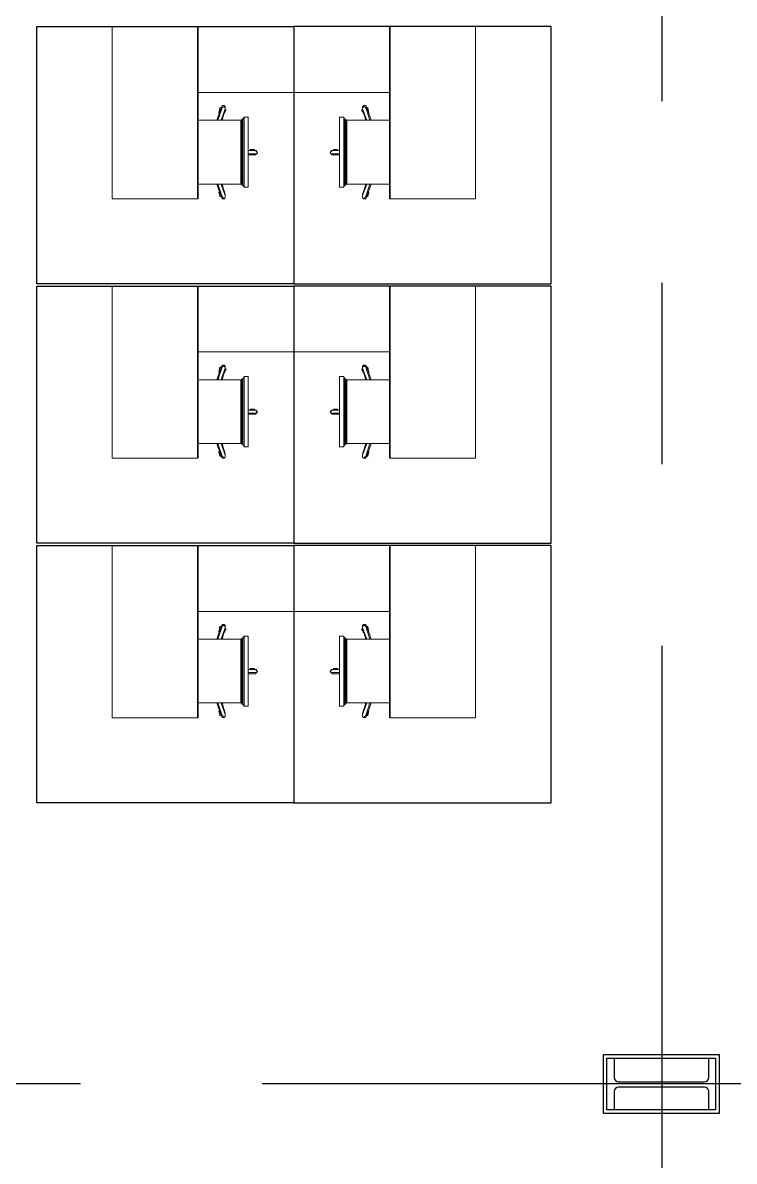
# Model space of a CAD drawing. Header units: millimetres. Extents: x 2148 to 2681, y 758 to 986.
# Drawn here: x 2601.267 to 2603.757, y 930.699 to 934.682 of the extents above; entities that cross this region are included whole.
import ezdxf

# ---------------------------------------------------------------- set-up
doc = ezdxf.new("R2010")
doc.units = ezdxf.units.MM
doc.linetypes.add('CENTER2', pattern=[28.575, 19.05, -3.175, 3.175, -3.175])
for name, color, linetype in [('at_Entity', 7, 'Continuous'), ('COLUMN', 7, 'Continuous'), ('D', 1, 'Continuous'), ('S-COLS', 6, 'Continuous'), ('S_GRID LINES', 252, 'Continuous')]:
    doc.layers.add(name, color=color, linetype=linetype)

msp = doc.modelspace()

# ---------------------------------------------------------------- linework, layer by layer
at = {"layer": 'at_Entity', "color": 0, "lineweight": 15}
for p, q in [((2601.5804672, 934.6687734, 0), (2602.2162438, 934.6687734, 0)), ((2601.5804672, 934.0660548, 0), (2601.5804672, 934.6687734, 0)), ((2602.8520204, 934.6687734, 0), (2602.2162438, 934.6687734, 0)), ((2602.8520204, 934.0660548, 0), (2602.8520204, 934.6687734, 0)), ((2601.8805862, 934.4381939, 0), (2602.2162438, 934.4381939, 0)), ((2602.5519014, 934.4381939, 0), (2602.2162438, 934.4381939, 0)), ((2601.9611065, 934.3849034, 0), (2601.9647663, 934.3922237, 0)), ((2601.9647663, 934.3922237, 0), (2601.972086, 934.3922237, 0)), ((2601.972086, 934.3922237, 0), (2601.9757465, 934.3885639, 0)), ((2602.4604016, 934.3922237, 0), (2602.4567411, 934.3885639, 0)), ((2602.4677213, 934.3922237, 0), (2602.4604016, 934.3922237, 0)), ((2602.4713811, 934.3849034, 0), (2602.4677213, 934.3922237, 0)), ((2601.9464665, 934.3409841, 0), (2601.9611065, 934.3849034, 0)), ((2601.9647663, 934.3849034, 0), (2601.9501263, 934.3409841, 0)), ((2601.9537862, 934.3666036, 0), (2601.957446, 934.3849034, 0)), ((2601.957446, 934.3666036, 0), (2601.9537862, 934.3666036, 0)), ((2601.957446, 934.3849034, 0), (2601.9611065, 934.3849034, 0)), ((2601.9611065, 934.3409841, 0), (2601.9757465, 934.3812436, 0)), ((2601.9684262, 934.3885639, 0), (2601.9647663, 934.3849034, 0)), ((2601.9757465, 934.3812436, 0), (2601.9647663, 934.3409841, 0)), ((2601.972086, 934.3885639, 0), (2601.9684262, 934.3885639, 0)), ((2601.972086, 934.3629437, 0), (2601.9684262, 934.3629437, 0)), ((2601.9757465, 934.3849034, 0), (2601.972086, 934.3885639, 0)), ((2601.9794063, 934.3775837, 0), (2601.972086, 934.3629437, 0)), ((2601.9757465, 934.3885639, 0), (2601.9757465, 934.3812436, 0)), ((2601.9757465, 934.3812436, 0), (2601.9757465, 934.3849034, 0)), ((2601.9757465, 934.3775837, 0), (2601.9794063, 934.3775837, 0)), ((2602.4567411, 934.3775837, 0), (2602.4530813, 934.3775837, 0)), ((2602.4530813, 934.3775837, 0), (2602.4604016, 934.3629437, 0)), ((2602.4567411, 934.3885639, 0), (2602.4567411, 934.3812436, 0)), ((2602.4567411, 934.3849034, 0), (2602.4604016, 934.3885639, 0)), ((2602.4567411, 934.3812436, 0), (2602.4567411, 934.3849034, 0)), ((2602.4713811, 934.3409841, 0), (2602.4567411, 934.3812436, 0)), ((2602.4567411, 934.3812436, 0), (2602.4677213, 934.3409841, 0)), ((2602.4604016, 934.3885639, 0), (2602.4640614, 934.3885639, 0)), ((2602.4604016, 934.3629437, 0), (2602.4640614, 934.3629437, 0)), ((2602.4640614, 934.3885639, 0), (2602.4677213, 934.3849034, 0)), ((2602.4677213, 934.3849034, 0), (2602.4823613, 934.3409841, 0)), ((2602.4860211, 934.3409841, 0), (2602.4713811, 934.3849034, 0)), ((2602.4750416, 934.3849034, 0), (2602.4713811, 934.3849034, 0)), ((2602.4787014, 934.3666036, 0), (2602.4750416, 934.3849034, 0)), ((2602.4750416, 934.3666036, 0), (2602.4787014, 934.3666036, 0)), ((2601.8842467, 934.3409841, 0), (2602.030646, 934.3409841, 0)), ((2602.030646, 934.1177243, 0), (2602.030646, 934.3409841, 0)), ((2602.030646, 934.3409841, 0), (2602.0343065, 934.3409841, 0)), ((2602.0343065, 934.1140644, 0), (2602.0343065, 934.3446439, 0)), ((2602.0343065, 934.3446439, 0), (2602.0379663, 934.3446439, 0)), ((2602.0343065, 934.3409841, 0), (2602.0343065, 934.3373236, 0)), ((2602.0379663, 934.3446439, 0), (2602.0416262, 934.3519636, 0)), ((2602.0379663, 934.1140644, 0), (2602.0379663, 934.3446439, 0)), ((2602.0416262, 934.3519636, 0), (2602.045286, 934.3519636, 0)), ((2602.0416262, 934.1067441, 0), (2602.0416262, 934.3519636, 0)), ((2602.045286, 934.3519636, 0), (2602.0489459, 934.3519636, 0)), ((2602.0489459, 934.3519636, 0), (2602.0562662, 934.3519636, 0)), ((2602.0562662, 934.3519636, 0), (2602.0562662, 934.3446439, 0)), ((2602.0562662, 934.3446439, 0), (2602.0562662, 934.1140644, 0)), ((2602.3835417, 934.3519636, 0), (2602.3762214, 934.3519636, 0)), ((2602.3762214, 934.3519636, 0), (2602.3762214, 934.3446439, 0)), ((2602.3762214, 934.3446439, 0), (2602.3762214, 934.1140644, 0)), ((2602.3872016, 934.3519636, 0), (2602.3835417, 934.3519636, 0)), ((2602.3908614, 934.3519636, 0), (2602.3872016, 934.3519636, 0)), ((2602.3945213, 934.3446439, 0), (2602.3908614, 934.3519636, 0)), ((2602.3908614, 934.1067441, 0), (2602.3908614, 934.3519636, 0)), ((2602.3945213, 934.1140644, 0), (2602.3945213, 934.3446439, 0)), ((2602.3981811, 934.3446439, 0), (2602.3945213, 934.3446439, 0)), ((2602.3981811, 934.1140644, 0), (2602.3981811, 934.3446439, 0)), ((2602.4018416, 934.3409841, 0), (2602.3981811, 934.3409841, 0)), ((2602.3981811, 934.3409841, 0), (2602.3981811, 934.3373236, 0)), ((2602.4018416, 934.1177243, 0), (2602.4018416, 934.3409841, 0)), ((2602.5482409, 934.3409841, 0), (2602.4018416, 934.3409841, 0)), ((2602.0562662, 934.2348442, 0), (2602.0818863, 934.2348442, 0)), ((2602.0818863, 934.2348442, 0), (2602.0562662, 934.2348442, 0)), ((2602.0635859, 934.2348442, 0), (2602.0635859, 934.2385041, 0)), ((2602.0635859, 934.2385041, 0), (2602.0782259, 934.2385041, 0)), ((2602.0782259, 934.2385041, 0), (2602.0782259, 934.2348442, 0)), ((2602.0855462, 934.2311838, 0), (2602.0818863, 934.2348442, 0)), ((2602.0818863, 934.2348442, 0), (2602.0855462, 934.2348442, 0)), ((2602.0855462, 934.2348442, 0), (2602.089206, 934.2275239, 0)), ((2602.3469414, 934.2348442, 0), (2602.3432816, 934.2275239, 0)), ((2602.3469414, 934.2311838, 0), (2602.3506013, 934.2348442, 0)), ((2602.3506013, 934.2348442, 0), (2602.3469414, 934.2348442, 0)), ((2602.3762214, 934.2348442, 0), (2602.3506013, 934.2348442, 0)), ((2602.3506013, 934.2348442, 0), (2602.3762214, 934.2348442, 0)), ((2602.3689017, 934.2385041, 0), (2602.3542617, 934.2385041, 0)), ((2602.3542617, 934.2385041, 0), (2602.3542617, 934.2348442, 0)), ((2602.3689017, 934.2348442, 0), (2602.3689017, 934.2385041, 0)), ((2602.0818863, 934.2238641, 0), (2602.0562662, 934.2238641, 0)), ((2602.0818863, 934.2202042, 0), (2602.0562662, 934.2202042, 0)), ((2602.0782259, 934.2202042, 0), (2602.0635859, 934.2202042, 0)), ((2602.0818863, 934.2238641, 0), (2602.0855462, 934.2238641, 0)), ((2602.0855462, 934.2238641, 0), (2602.0818863, 934.2202042, 0)), ((2602.089206, 934.2275239, 0), (2602.0855462, 934.2311838, 0)), ((2602.0855462, 934.2238641, 0), (2602.089206, 934.2275239, 0)), ((2602.089206, 934.2275239, 0), (2602.0855462, 934.2238641, 0)), ((2602.3432816, 934.2275239, 0), (2602.3469414, 934.2311838, 0)), ((2602.3469414, 934.2238641, 0), (2602.3432816, 934.2275239, 0)), ((2602.3432816, 934.2275239, 0), (2602.3469414, 934.2238641, 0)), ((2602.3506013, 934.2238641, 0), (2602.3469414, 934.2238641, 0)), ((2602.3469414, 934.2238641, 0), (2602.3506013, 934.2202042, 0)), ((2602.3506013, 934.2238641, 0), (2602.3762214, 934.2238641, 0)), ((2602.3506013, 934.2202042, 0), (2602.3762214, 934.2202042, 0)), ((2602.3542617, 934.2202042, 0), (2602.3689017, 934.2202042, 0)), ((2602.030646, 934.1177243, 0), (2601.8842467, 934.1177243, 0)), ((2601.9611065, 934.0738043, 0), (2601.9464665, 934.1177243, 0)), ((2601.9647663, 934.0738043, 0), (2601.9501263, 934.1177243, 0)), ((2601.9611065, 934.1177243, 0), (2601.9757465, 934.0774641, 0)), ((2601.9757465, 934.0774641, 0), (2601.9647663, 934.1177243, 0)), ((2602.0343065, 934.1177243, 0), (2602.030646, 934.1177243, 0)), ((2602.0343065, 934.1213841, 0), (2602.0343065, 934.1177243, 0)), ((2602.0379663, 934.1140644, 0), (2602.0343065, 934.1140644, 0)), ((2602.0416262, 934.1067441, 0), (2602.0379663, 934.1140644, 0)), ((2602.0562662, 934.1140644, 0), (2602.0562662, 934.1067441, 0)), ((2602.3762214, 934.1140644, 0), (2602.3762214, 934.1067441, 0)), ((2602.3908614, 934.1067441, 0), (2602.3945213, 934.1140644, 0)), ((2602.3945213, 934.1140644, 0), (2602.3981811, 934.1140644, 0)), ((2602.3981811, 934.1213841, 0), (2602.3981811, 934.1177243, 0)), ((2602.3981811, 934.1177243, 0), (2602.4018416, 934.1177243, 0)), ((2602.4018416, 934.1177243, 0), (2602.5482409, 934.1177243, 0)), ((2602.4713811, 934.1177243, 0), (2602.4567411, 934.0774641, 0)), ((2602.4567411, 934.0774641, 0), (2602.4677213, 934.1177243, 0)), ((2602.4677213, 934.0738043, 0), (2602.4823613, 934.1177243, 0)), ((2602.4713811, 934.0738043, 0), (2602.4860211, 934.1177243, 0)), ((2601.9537862, 934.0884443, 0), (2601.957446, 934.0921041, 0)), ((2601.957446, 934.0738043, 0), (2601.9537862, 934.0884443, 0)), ((2601.9611065, 934.0738043, 0), (2601.957446, 934.0738043, 0)), ((2601.9647663, 934.0664846, 0), (2601.9611065, 934.0738043, 0)), ((2601.9684262, 934.0701444, 0), (2601.9647663, 934.0738043, 0)), ((2601.9684262, 934.0957639, 0), (2601.972086, 934.0957639, 0)), ((2601.972086, 934.0957639, 0), (2601.9757465, 934.081124, 0)), ((2601.9757465, 934.081124, 0), (2601.9757465, 934.0774641, 0)), ((2601.9757465, 934.0774641, 0), (2601.9757465, 934.0701444, 0)), ((2601.9757465, 934.0738043, 0), (2601.9757465, 934.0701444, 0)), ((2602.045286, 934.1067441, 0), (2602.0416262, 934.1067441, 0)), ((2602.045286, 934.1067441, 0), (2602.0489459, 934.1067441, 0)), ((2602.0562662, 934.1067441, 0), (2602.0489459, 934.1067441, 0)), ((2602.3762214, 934.1067441, 0), (2602.3835417, 934.1067441, 0)), ((2602.3872016, 934.1067441, 0), (2602.3835417, 934.1067441, 0)), ((2602.3872016, 934.1067441, 0), (2602.3908614, 934.1067441, 0)), ((2602.4604016, 934.0957639, 0), (2602.4567411, 934.081124, 0)), ((2602.4567411, 934.081124, 0), (2602.4567411, 934.0774641, 0)), ((2602.4567411, 934.0774641, 0), (2602.4567411, 934.0701444, 0)), ((2602.4567411, 934.0738043, 0), (2602.4567411, 934.0701444, 0)), ((2602.4640614, 934.0957639, 0), (2602.4604016, 934.0957639, 0)), ((2602.4640614, 934.0701444, 0), (2602.4677213, 934.0738043, 0)), ((2602.4677213, 934.0664846, 0), (2602.4713811, 934.0738043, 0)), ((2602.4713811, 934.0738043, 0), (2602.4750416, 934.0738043, 0)), ((2602.4787014, 934.0884443, 0), (2602.4750416, 934.0921041, 0)), ((2602.4750416, 934.0738043, 0), (2602.4787014, 934.0884443, 0)), ((2601.5804672, 934.0660548, 0), (2601.8805862, 934.0660548, 0)), ((2601.972086, 934.0664846, 0), (2601.9647663, 934.0664846, 0)), ((2601.972086, 934.0664846, 0), (2601.9684262, 934.0701444, 0)), ((2601.9757465, 934.0701444, 0), (2601.972086, 934.0664846, 0)), ((2601.9757465, 934.0701444, 0), (2601.972086, 934.0664846, 0)), ((2602.4567411, 934.0701444, 0), (2602.4604016, 934.0664846, 0)), ((2602.4567411, 934.0701444, 0), (2602.4604016, 934.0664846, 0)), ((2602.4604016, 934.0664846, 0), (2602.4640614, 934.0701444, 0)), ((2602.4604016, 934.0664846, 0), (2602.4677213, 934.0664846, 0)), ((2602.8520204, 934.0660548, 0), (2602.5519014, 934.0660548, 0)), ((2601.5804672, 933.7610417, 0), (2602.2162438, 933.7610417, 0)), ((2601.5804672, 933.1583231, 0), (2601.5804672, 933.7610417, 0)), ((2602.2162438, 933.5304622, 0), (2602.2162438, 933.7610417, 0)), ((2602.8520204, 933.7610417, 0), (2602.2162438, 933.7610417, 0)), ((2602.2162438, 933.5304622, 0), (2602.2162438, 933.7610417, 0)), ((2602.8520204, 933.1583231, 0), (2602.8520204, 933.7610417, 0)), ((2601.8805862, 933.5304622, 0), (2602.2162438, 933.5304622, 0)), ((2602.5519014, 933.5304622, 0), (2602.2162438, 933.5304622, 0)), ((2601.9464665, 933.4332524, 0), (2601.9611065, 933.4771718, 0)), ((2601.9647663, 933.4771718, 0), (2601.9501263, 933.4332524, 0)), ((2601.9537862, 933.4588719, 0), (2601.957446, 933.4771718, 0)), ((2601.957446, 933.4771718, 0), (2601.9611065, 933.4771718, 0)), ((2601.9611065, 933.4771718, 0), (2601.9647663, 933.4844921, 0)), ((2601.9647663, 933.4844921, 0), (2601.972086, 933.4844921, 0)), ((2601.9684262, 933.4808322, 0), (2601.9647663, 933.4771718, 0)), ((2601.972086, 933.4808322, 0), (2601.9684262, 933.4808322, 0)), ((2601.972086, 933.4844921, 0), (2601.9757465, 933.4808322, 0)), ((2601.9757465, 933.4771718, 0), (2601.972086, 933.4808322, 0)), ((2601.9757465, 933.4808322, 0), (2601.9757465, 933.4735119, 0)), ((2601.9757465, 933.4735119, 0), (2601.9757465, 933.4771718, 0)), ((2602.4604016, 933.4844921, 0), (2602.4567411, 933.4808322, 0)), ((2602.4567411, 933.4808322, 0), (2602.4567411, 933.4735119, 0)), ((2602.4567411, 933.4771718, 0), (2602.4604016, 933.4808322, 0)), ((2602.4567411, 933.4735119, 0), (2602.4567411, 933.4771718, 0)), ((2602.4677213, 933.4844921, 0), (2602.4604016, 933.4844921, 0)), ((2602.4604016, 933.4808322, 0), (2602.4640614, 933.4808322, 0)), ((2602.4640614, 933.4808322, 0), (2602.4677213, 933.4771718, 0)), ((2602.4713811, 933.4771718, 0), (2602.4677213, 933.4844921, 0)), ((2602.4677213, 933.4771718, 0), (2602.4823613, 933.4332524, 0)), ((2602.4860211, 933.4332524, 0), (2602.4713811, 933.4771718, 0)), ((2602.4750416, 933.4771718, 0), (2602.4713811, 933.4771718, 0)), ((2602.4787014, 933.4588719, 0), (2602.4750416, 933.4771718, 0)), ((2601.957446, 933.4588719, 0), (2601.9537862, 933.4588719, 0)), ((2601.9611065, 933.4332524, 0), (2601.9757465, 933.4735119, 0)), ((2601.9757465, 933.4735119, 0), (2601.9647663, 933.4332524, 0)), ((2601.972086, 933.4552121, 0), (2601.9684262, 933.4552121, 0)), ((2601.9794063, 933.4698521, 0), (2601.972086, 933.4552121, 0)), ((2601.9757465, 933.4698521, 0), (2601.9794063, 933.4698521, 0)), ((2602.0343065, 933.2063327, 0), (2602.0343065, 933.4369122, 0)), ((2602.0343065, 933.4369122, 0), (2602.0379663, 933.4369122, 0)), ((2602.0379663, 933.4369122, 0), (2602.0416262, 933.4442319, 0)), ((2602.0379663, 933.2063327, 0), (2602.0379663, 933.4369122, 0)), ((2602.0416262, 933.4442319, 0), (2602.045286, 933.4442319, 0)), ((2602.0416262, 933.1990124, 0), (2602.0416262, 933.4442319, 0)), ((2602.045286, 933.4442319, 0), (2602.0489459, 933.4442319, 0)), ((2602.0489459, 933.4442319, 0), (2602.0562662, 933.4442319, 0)), ((2602.0562662, 933.4442319, 0), (2602.0562662, 933.4369122, 0)), ((2602.0562662, 933.4369122, 0), (2602.0562662, 933.2063327, 0)), ((2602.3835417, 933.4442319, 0), (2602.3762214, 933.4442319, 0)), ((2602.3762214, 933.4442319, 0), (2602.3762214, 933.4369122, 0)), ((2602.3762214, 933.4369122, 0), (2602.3762214, 933.2063327, 0)), ((2602.3872016, 933.4442319, 0), (2602.3835417, 933.4442319, 0)), ((2602.3908614, 933.4442319, 0), (2602.3872016, 933.4442319, 0)), ((2602.3945213, 933.4369122, 0), (2602.3908614, 933.4442319, 0)), ((2602.3908614, 933.1990124, 0), (2602.3908614, 933.4442319, 0)), ((2602.3945213, 933.2063327, 0), (2602.3945213, 933.4369122, 0)), ((2602.3981811, 933.4369122, 0), (2602.3945213, 933.4369122, 0)), ((2602.3981811, 933.2063327, 0), (2602.3981811, 933.4369122, 0)), ((2602.4567411, 933.4698521, 0), (2602.4530813, 933.4698521, 0)), ((2602.4530813, 933.4698521, 0), (2602.4604016, 933.4552121, 0)), ((2602.4713811, 933.4332524, 0), (2602.4567411, 933.4735119, 0)), ((2602.4567411, 933.4735119, 0), (2602.4677213, 933.4332524, 0)), ((2602.4604016, 933.4552121, 0), (2602.4640614, 933.4552121, 0)), ((2602.4750416, 933.4588719, 0), (2602.4787014, 933.4588719, 0)), ((2601.8842467, 933.4332524, 0), (2602.030646, 933.4332524, 0)), ((2602.030646, 933.2099926, 0), (2602.030646, 933.4332524, 0)), ((2602.030646, 933.4332524, 0), (2602.0343065, 933.4332524, 0)), ((2602.0343065, 933.4332524, 0), (2602.0343065, 933.4295919, 0)), ((2602.4018416, 933.4332524, 0), (2602.3981811, 933.4332524, 0)), ((2602.3981811, 933.4332524, 0), (2602.3981811, 933.4295919, 0)), ((2602.4018416, 933.2099926, 0), (2602.4018416, 933.4332524, 0)), ((2602.5482409, 933.4332524, 0), (2602.4018416, 933.4332524, 0)), ((2602.0562662, 933.3271126, 0), (2602.0818863, 933.3271126, 0)), ((2602.0818863, 933.3271126, 0), (2602.0562662, 933.3271126, 0)), ((2602.0635859, 933.3271126, 0), (2602.0635859, 933.3307724, 0)), ((2602.0635859, 933.3307724, 0), (2602.0782259, 933.3307724, 0)), ((2602.0782259, 933.3307724, 0), (2602.0782259, 933.3271126, 0)), ((2602.0855462, 933.3234521, 0), (2602.0818863, 933.3271126, 0)), ((2602.0818863, 933.3271126, 0), (2602.0855462, 933.3271126, 0)), ((2602.0855462, 933.3271126, 0), (2602.089206, 933.3197922, 0)), ((2602.089206, 933.3197922, 0), (2602.0855462, 933.3234521, 0)), ((2602.0855462, 933.3161324, 0), (2602.089206, 933.3197922, 0)), ((2602.089206, 933.3197922, 0), (2602.0855462, 933.3161324, 0)), ((2602.3469414, 933.3271126, 0), (2602.3432816, 933.3197922, 0)), ((2602.3432816, 933.3197922, 0), (2602.3469414, 933.3234521, 0)), ((2602.3469414, 933.3161324, 0), (2602.3432816, 933.3197922, 0)), ((2602.3432816, 933.3197922, 0), (2602.3469414, 933.3161324, 0)), ((2602.3469414, 933.3234521, 0), (2602.3506013, 933.3271126, 0)), ((2602.3506013, 933.3271126, 0), (2602.3469414, 933.3271126, 0)), ((2602.3762214, 933.3271126, 0), (2602.3506013, 933.3271126, 0)), ((2602.3506013, 933.3271126, 0), (2602.3762214, 933.3271126, 0)), ((2602.3689017, 933.3307724, 0), (2602.3542617, 933.3307724, 0)), ((2602.3542617, 933.3307724, 0), (2602.3542617, 933.3271126, 0)), ((2602.3689017, 933.3271126, 0), (2602.3689017, 933.3307724, 0)), ((2602.0818863, 933.3161324, 0), (2602.0562662, 933.3161324, 0)), ((2602.0818863, 933.3124726, 0), (2602.0562662, 933.3124726, 0)), ((2602.0782259, 933.3124726, 0), (2602.0635859, 933.3124726, 0)), ((2602.0818863, 933.3161324, 0), (2602.0855462, 933.3161324, 0)), ((2602.0855462, 933.3161324, 0), (2602.0818863, 933.3124726, 0)), ((2602.3506013, 933.3161324, 0), (2602.3469414, 933.3161324, 0)), ((2602.3469414, 933.3161324, 0), (2602.3506013, 933.3124726, 0)), ((2602.3506013, 933.3161324, 0), (2602.3762214, 933.3161324, 0)), ((2602.3506013, 933.3124726, 0), (2602.3762214, 933.3124726, 0)), ((2602.3542617, 933.3124726, 0), (2602.3689017, 933.3124726, 0)), ((2602.030646, 933.2099926, 0), (2601.8842467, 933.2099926, 0)), ((2601.9611065, 933.1660726, 0), (2601.9464665, 933.2099926, 0)), ((2601.9647663, 933.1660726, 0), (2601.9501263, 933.2099926, 0)), ((2601.9611065, 933.2099926, 0), (2601.9757465, 933.1697324, 0)), ((2601.9757465, 933.1697324, 0), (2601.9647663, 933.2099926, 0)), ((2602.0343065, 933.2099926, 0), (2602.030646, 933.2099926, 0)), ((2602.0343065, 933.2136524, 0), (2602.0343065, 933.2099926, 0)), ((2602.0379663, 933.2063327, 0), (2602.0343065, 933.2063327, 0)), ((2602.0416262, 933.1990124, 0), (2602.0379663, 933.2063327, 0)), ((2602.045286, 933.1990124, 0), (2602.0416262, 933.1990124, 0)), ((2602.045286, 933.1990124, 0), (2602.0489459, 933.1990124, 0)), ((2602.0562662, 933.1990124, 0), (2602.0489459, 933.1990124, 0)), ((2602.0562662, 933.2063327, 0), (2602.0562662, 933.1990124, 0)), ((2602.3762214, 933.2063327, 0), (2602.3762214, 933.1990124, 0)), ((2602.3762214, 933.1990124, 0), (2602.3835417, 933.1990124, 0)), ((2602.3872016, 933.1990124, 0), (2602.3835417, 933.1990124, 0)), ((2602.3872016, 933.1990124, 0), (2602.3908614, 933.1990124, 0)), ((2602.3908614, 933.1990124, 0), (2602.3945213, 933.2063327, 0)), ((2602.3945213, 933.2063327, 0), (2602.3981811, 933.2063327, 0)), ((2602.3981811, 933.2136524, 0), (2602.3981811, 933.2099926, 0)), ((2602.3981811, 933.2099926, 0), (2602.4018416, 933.2099926, 0)), ((2602.4018416, 933.2099926, 0), (2602.5482409, 933.2099926, 0)), ((2602.4713811, 933.2099926, 0), (2602.4567411, 933.1697324, 0)), ((2602.4567411, 933.1697324, 0), (2602.4677213, 933.2099926, 0)), ((2602.4677213, 933.1660726, 0), (2602.4823613, 933.2099926, 0)), ((2602.4713811, 933.1660726, 0), (2602.4860211, 933.2099926, 0)), ((2601.5804672, 933.1583231, 0), (2601.8805862, 933.1583231, 0)), ((2601.9537862, 933.1807126, 0), (2601.957446, 933.1843724, 0)), ((2601.957446, 933.1660726, 0), (2601.9537862, 933.1807126, 0)), ((2601.9611065, 933.1660726, 0), (2601.957446, 933.1660726, 0)), ((2601.9647663, 933.1587529, 0), (2601.9611065, 933.1660726, 0)), ((2601.9684262, 933.1624127, 0), (2601.9647663, 933.1660726, 0)), ((2601.972086, 933.1587529, 0), (2601.9647663, 933.1587529, 0)), ((2601.9684262, 933.1880323, 0), (2601.972086, 933.1880323, 0)), ((2601.972086, 933.1587529, 0), (2601.9684262, 933.1624127, 0)), ((2601.972086, 933.1880323, 0), (2601.9757465, 933.1733923, 0)), ((2601.9757465, 933.1624127, 0), (2601.972086, 933.1587529, 0)), ((2601.9757465, 933.1624127, 0), (2601.972086, 933.1587529, 0)), ((2601.9757465, 933.1733923, 0), (2601.9757465, 933.1697324, 0)), ((2601.9757465, 933.1697324, 0), (2601.9757465, 933.1624127, 0)), ((2601.9757465, 933.1660726, 0), (2601.9757465, 933.1624127, 0)), ((2602.4604016, 933.1880323, 0), (2602.4567411, 933.1733923, 0)), ((2602.4567411, 933.1733923, 0), (2602.4567411, 933.1697324, 0)), ((2602.4567411, 933.1697324, 0), (2602.4567411, 933.1624127, 0)), ((2602.4567411, 933.1660726, 0), (2602.4567411, 933.1624127, 0)), ((2602.4567411, 933.1624127, 0), (2602.4604016, 933.1587529, 0)), ((2602.4567411, 933.1624127, 0), (2602.4604016, 933.1587529, 0)), ((2602.4640614, 933.1880323, 0), (2602.4604016, 933.1880323, 0)), ((2602.4604016, 933.1587529, 0), (2602.4640614, 933.1624127, 0)), ((2602.4604016, 933.1587529, 0), (2602.4677213, 933.1587529, 0)), ((2602.4640614, 933.1624127, 0), (2602.4677213, 933.1660726, 0)), ((2602.4677213, 933.1587529, 0), (2602.4713811, 933.1660726, 0)), ((2602.4713811, 933.1660726, 0), (2602.4750416, 933.1660726, 0)), ((2602.4787014, 933.1807126, 0), (2602.4750416, 933.1843724, 0)), ((2602.4750416, 933.1660726, 0), (2602.4787014, 933.1807126, 0)), ((2602.8520204, 933.1583231, 0), (2602.5519014, 933.1583231, 0)), ((2601.5804672, 932.85331, 0), (2602.2162438, 932.85331, 0)), ((2601.5804672, 932.2505914, 0), (2601.5804672, 932.85331, 0)), ((2602.2162438, 932.6227305, 0), (2602.2162438, 932.85331, 0)), ((2602.8520204, 932.85331, 0), (2602.2162438, 932.85331, 0)), ((2602.2162438, 932.6227305, 0), (2602.2162438, 932.85331, 0)), ((2602.8520204, 932.2505914, 0), (2602.8520204, 932.85331, 0)), ((2601.8805862, 932.6227305, 0), (2602.2162438, 932.6227305, 0)), ((2602.5519014, 932.6227305, 0), (2602.2162438, 932.6227305, 0)), ((2601.9464665, 932.5255207, 0), (2601.9611065, 932.5694401, 0)), ((2601.9647663, 932.5694401, 0), (2601.9501263, 932.5255207, 0)), ((2601.9537862, 932.5511402, 0), (2601.957446, 932.5694401, 0)), ((2601.957446, 932.5694401, 0), (2601.9611065, 932.5694401, 0)), ((2601.9611065, 932.5694401, 0), (2601.9647663, 932.5767604, 0)), ((2601.9611065, 932.5255207, 0), (2601.9757465, 932.5657802, 0)), ((2601.9647663, 932.5767604, 0), (2601.972086, 932.5767604, 0)), ((2601.9684262, 932.5731005, 0), (2601.9647663, 932.5694401, 0)), ((2601.9757465, 932.5657802, 0), (2601.9647663, 932.5255207, 0)), ((2601.972086, 932.5731005, 0), (2601.9684262, 932.5731005, 0)), ((2601.972086, 932.5767604, 0), (2601.9757465, 932.5731005, 0)), ((2601.9757465, 932.5694401, 0), (2601.972086, 932.5731005, 0)), ((2601.9794063, 932.5621204, 0), (2601.972086, 932.5474804, 0)), ((2601.9757465, 932.5731005, 0), (2601.9757465, 932.5657802, 0)), ((2601.9757465, 932.5657802, 0), (2601.9757465, 932.5694401, 0)), ((2601.9757465, 932.5621204, 0), (2601.9794063, 932.5621204, 0)), ((2602.4567411, 932.5621204, 0), (2602.4530813, 932.5621204, 0)), ((2602.4530813, 932.5621204, 0), (2602.4604016, 932.5474804, 0)), ((2602.4604016, 932.5767604, 0), (2602.4567411, 932.5731005, 0)), ((2602.4567411, 932.5731005, 0), (2602.4567411, 932.5657802, 0)), ((2602.4567411, 932.5694401, 0), (2602.4604016, 932.5731005, 0)), ((2602.4567411, 932.5657802, 0), (2602.4567411, 932.5694401, 0)), ((2602.4713811, 932.5255207, 0), (2602.4567411, 932.5657802, 0)), ((2602.4567411, 932.5657802, 0), (2602.4677213, 932.5255207, 0)), ((2602.4677213, 932.5767604, 0), (2602.4604016, 932.5767604, 0)), ((2602.4604016, 932.5731005, 0), (2602.4640614, 932.5731005, 0)), ((2602.4640614, 932.5731005, 0), (2602.4677213, 932.5694401, 0)), ((2602.4713811, 932.5694401, 0), (2602.4677213, 932.5767604, 0)), ((2602.4677213, 932.5694401, 0), (2602.4823613, 932.5255207, 0)), ((2602.4860211, 932.5255207, 0), (2602.4713811, 932.5694401, 0)), ((2602.4750416, 932.5694401, 0), (2602.4713811, 932.5694401, 0)), ((2602.4787014, 932.5511402, 0), (2602.4750416, 932.5694401, 0)), ((2601.8842467, 932.5255207, 0), (2602.030646, 932.5255207, 0)), ((2601.957446, 932.5511402, 0), (2601.9537862, 932.5511402, 0)), ((2601.972086, 932.5474804, 0), (2601.9684262, 932.5474804, 0)), ((2602.030646, 932.3022609, 0), (2602.030646, 932.5255207, 0)), ((2602.030646, 932.5255207, 0), (2602.0343065, 932.5255207, 0)), ((2602.0343065, 932.298601, 0), (2602.0343065, 932.5291805, 0)), ((2602.0343065, 932.5291805, 0), (2602.0379663, 932.5291805, 0)), ((2602.0343065, 932.5255207, 0), (2602.0343065, 932.5218602, 0)), ((2602.0379663, 932.5291805, 0), (2602.0416262, 932.5365002, 0)), ((2602.0379663, 932.298601, 0), (2602.0379663, 932.5291805, 0)), ((2602.0416262, 932.5365002, 0), (2602.045286, 932.5365002, 0)), ((2602.0416262, 932.2912807, 0), (2602.0416262, 932.5365002, 0)), ((2602.045286, 932.5365002, 0), (2602.0489459, 932.5365002, 0)), ((2602.0489459, 932.5365002, 0), (2602.0562662, 932.5365002, 0)), ((2602.0562662, 932.5365002, 0), (2602.0562662, 932.5291805, 0)), ((2602.0562662, 932.5291805, 0), (2602.0562662, 932.298601, 0)), ((2602.3835417, 932.5365002, 0), (2602.3762214, 932.5365002, 0)), ((2602.3762214, 932.5365002, 0), (2602.3762214, 932.5291805, 0)), ((2602.3762214, 932.5291805, 0), (2602.3762214, 932.298601, 0)), ((2602.3872016, 932.5365002, 0), (2602.3835417, 932.5365002, 0)), ((2602.3908614, 932.5365002, 0), (2602.3872016, 932.5365002, 0)), ((2602.3945213, 932.5291805, 0), (2602.3908614, 932.5365002, 0)), ((2602.3908614, 932.2912807, 0), (2602.3908614, 932.5365002, 0)), ((2602.3945213, 932.298601, 0), (2602.3945213, 932.5291805, 0)), ((2602.3981811, 932.5291805, 0), (2602.3945213, 932.5291805, 0)), ((2602.3981811, 932.298601, 0), (2602.3981811, 932.5291805, 0)), ((2602.4018416, 932.5255207, 0), (2602.3981811, 932.5255207, 0)), ((2602.3981811, 932.5255207, 0), (2602.3981811, 932.5218602, 0)), ((2602.4018416, 932.3022609, 0), (2602.4018416, 932.5255207, 0)), ((2602.5482409, 932.5255207, 0), (2602.4018416, 932.5255207, 0)), ((2602.4604016, 932.5474804, 0), (2602.4640614, 932.5474804, 0)), ((2602.4750416, 932.5511402, 0), (2602.4787014, 932.5511402, 0)), ((2602.0562662, 932.4193809, 0), (2602.0818863, 932.4193809, 0)), ((2602.0818863, 932.4193809, 0), (2602.0562662, 932.4193809, 0)), ((2602.0818863, 932.4084007, 0), (2602.0562662, 932.4084007, 0)), ((2602.0818863, 932.4047409, 0), (2602.0562662, 932.4047409, 0)), ((2602.0635859, 932.4193809, 0), (2602.0635859, 932.4230407, 0)), ((2602.0635859, 932.4230407, 0), (2602.0782259, 932.4230407, 0)), ((2602.0782259, 932.4047409, 0), (2602.0635859, 932.4047409, 0)), ((2602.0782259, 932.4230407, 0), (2602.0782259, 932.4193809, 0)), ((2602.0855462, 932.4157204, 0), (2602.0818863, 932.4193809, 0)), ((2602.0818863, 932.4193809, 0), (2602.0855462, 932.4193809, 0)), ((2602.0818863, 932.4084007, 0), (2602.0855462, 932.4084007, 0)), ((2602.0855462, 932.4084007, 0), (2602.0818863, 932.4047409, 0)), ((2602.0855462, 932.4193809, 0), (2602.089206, 932.4120606, 0)), ((2602.089206, 932.4120606, 0), (2602.0855462, 932.4157204, 0)), ((2602.0855462, 932.4084007, 0), (2602.089206, 932.4120606, 0)), ((2602.089206, 932.4120606, 0), (2602.0855462, 932.4084007, 0)), ((2602.3469414, 932.4193809, 0), (2602.3432816, 932.4120606, 0)), ((2602.3432816, 932.4120606, 0), (2602.3469414, 932.4157204, 0)), ((2602.3469414, 932.4084007, 0), (2602.3432816, 932.4120606, 0)), ((2602.3432816, 932.4120606, 0), (2602.3469414, 932.4084007, 0)), ((2602.3469414, 932.4157204, 0), (2602.3506013, 932.4193809, 0)), ((2602.3506013, 932.4193809, 0), (2602.3469414, 932.4193809, 0)), ((2602.3506013, 932.4084007, 0), (2602.3469414, 932.4084007, 0)), ((2602.3469414, 932.4084007, 0), (2602.3506013, 932.4047409, 0)), ((2602.3762214, 932.4193809, 0), (2602.3506013, 932.4193809, 0)), ((2602.3506013, 932.4193809, 0), (2602.3762214, 932.4193809, 0)), ((2602.3506013, 932.4084007, 0), (2602.3762214, 932.4084007, 0)), ((2602.3506013, 932.4047409, 0), (2602.3762214, 932.4047409, 0)), ((2602.3689017, 932.4230407, 0), (2602.3542617, 932.4230407, 0)), ((2602.3542617, 932.4230407, 0), (2602.3542617, 932.4193809, 0)), ((2602.3542617, 932.4047409, 0), (2602.3689017, 932.4047409, 0)), ((2602.3689017, 932.4193809, 0), (2602.3689017, 932.4230407, 0)), ((2602.030646, 932.3022609, 0), (2601.8842467, 932.3022609, 0)), ((2601.9611065, 932.2583409, 0), (2601.9464665, 932.3022609, 0)), ((2601.9647663, 932.2583409, 0), (2601.9501263, 932.3022609, 0)), ((2601.9611065, 932.3022609, 0), (2601.9757465, 932.2620007, 0)), ((2601.9757465, 932.2620007, 0), (2601.9647663, 932.3022609, 0)), ((2602.0343065, 932.3022609, 0), (2602.030646, 932.3022609, 0)), ((2602.0343065, 932.3059207, 0), (2602.0343065, 932.3022609, 0)), ((2602.0379663, 932.298601, 0), (2602.0343065, 932.298601, 0)), ((2602.0416262, 932.2912807, 0), (2602.0379663, 932.298601, 0)), ((2602.045286, 932.2912807, 0), (2602.0416262, 932.2912807, 0)), ((2602.045286, 932.2912807, 0), (2602.0489459, 932.2912807, 0)), ((2602.0562662, 932.2912807, 0), (2602.0489459, 932.2912807, 0)), ((2602.0562662, 932.298601, 0), (2602.0562662, 932.2912807, 0)), ((2602.3762214, 932.298601, 0), (2602.3762214, 932.2912807, 0)), ((2602.3762214, 932.2912807, 0), (2602.3835417, 932.2912807, 0)), ((2602.3872016, 932.2912807, 0), (2602.3835417, 932.2912807, 0)), ((2602.3872016, 932.2912807, 0), (2602.3908614, 932.2912807, 0)), ((2602.3908614, 932.2912807, 0), (2602.3945213, 932.298601, 0)), ((2602.3945213, 932.298601, 0), (2602.3981811, 932.298601, 0)), ((2602.3981811, 932.3059207, 0), (2602.3981811, 932.3022609, 0)), ((2602.3981811, 932.3022609, 0), (2602.4018416, 932.3022609, 0)), ((2602.4018416, 932.3022609, 0), (2602.5482409, 932.3022609, 0)), ((2602.4713811, 932.3022609, 0), (2602.4567411, 932.2620007, 0)), ((2602.4567411, 932.2620007, 0), (2602.4677213, 932.3022609, 0)), ((2602.4677213, 932.2583409, 0), (2602.4823613, 932.3022609, 0)), ((2602.4713811, 932.2583409, 0), (2602.4860211, 932.3022609, 0)), ((2601.5804672, 932.2505914, 0), (2601.8805862, 932.2505914, 0)), ((2601.9537862, 932.2729809, 0), (2601.957446, 932.2766407, 0)), ((2601.957446, 932.2583409, 0), (2601.9537862, 932.2729809, 0)), ((2601.9611065, 932.2583409, 0), (2601.957446, 932.2583409, 0)), ((2601.9647663, 932.2510212, 0), (2601.9611065, 932.2583409, 0)), ((2601.9684262, 932.2546811, 0), (2601.9647663, 932.2583409, 0)), ((2601.972086, 932.2510212, 0), (2601.9647663, 932.2510212, 0)), ((2601.9684262, 932.2803006, 0), (2601.972086, 932.2803006, 0)), ((2601.972086, 932.2510212, 0), (2601.9684262, 932.2546811, 0)), ((2601.972086, 932.2803006, 0), (2601.9757465, 932.2656606, 0)), ((2601.9757465, 932.2546811, 0), (2601.972086, 932.2510212, 0)), ((2601.9757465, 932.2546811, 0), (2601.972086, 932.2510212, 0)), ((2601.9757465, 932.2656606, 0), (2601.9757465, 932.2620007, 0)), ((2601.9757465, 932.2620007, 0), (2601.9757465, 932.2546811, 0)), ((2601.9757465, 932.2583409, 0), (2601.9757465, 932.2546811, 0)), ((2602.4604016, 932.2803006, 0), (2602.4567411, 932.2656606, 0)), ((2602.4567411, 932.2656606, 0), (2602.4567411, 932.2620007, 0)), ((2602.4567411, 932.2620007, 0), (2602.4567411, 932.2546811, 0)), ((2602.4567411, 932.2583409, 0), (2602.4567411, 932.2546811, 0)), ((2602.4567411, 932.2546811, 0), (2602.4604016, 932.2510212, 0)), ((2602.4567411, 932.2546811, 0), (2602.4604016, 932.2510212, 0)), ((2602.4640614, 932.2803006, 0), (2602.4604016, 932.2803006, 0)), ((2602.4604016, 932.2510212, 0), (2602.4640614, 932.2546811, 0)), ((2602.4604016, 932.2510212, 0), (2602.4677213, 932.2510212, 0)), ((2602.4640614, 932.2546811, 0), (2602.4677213, 932.2583409, 0)), ((2602.4677213, 932.2510212, 0), (2602.4713811, 932.2583409, 0)), ((2602.4713811, 932.2583409, 0), (2602.4750416, 932.2583409, 0)), ((2602.4787014, 932.2729809, 0), (2602.4750416, 932.2766407, 0)), ((2602.4750416, 932.2583409, 0), (2602.4787014, 932.2729809, 0)), ((2602.8520204, 932.2505914, 0), (2602.5519014, 932.2505914, 0))]:
    msp.add_line(p, q, dxfattribs=at)
at = {"layer": 'at_Entity', "color": 0, "lineweight": 35}
for p, q in [((2601.8805862, 934.0660548, 0), (2601.8805862, 934.6687734, 0)), ((2602.5519014, 934.0660548, 0), (2602.5519014, 934.6687734, 0)), ((2601.8805862, 933.1583231, 0), (2601.8805862, 933.7610417, 0)), ((2602.5519014, 933.1583231, 0), (2602.5519014, 933.7610417, 0)), ((2601.8805862, 932.2505914, 0), (2601.8805862, 932.85331, 0)), ((2602.5519014, 932.2505914, 0), (2602.5519014, 932.85331, 0))]:
    msp.add_line(p, q, dxfattribs=at)
at = {"layer": 'COLUMN', "color": 4, "lineweight": -3, "ltscale": 0.05, "elevation": 0}
msp.add_lwpolyline([(2603.703853, 930.866071), (2603.2991649, 930.866071), (2603.2991649, 931.072551), (2603.703853, 931.072551)], close=True, dxfattribs=at)
at = {"layer": 'COLUMN', "color": 2, "lineweight": -3, "ltscale": 0.05, "elevation": 0}
msp.add_lwpolyline([(2603.691353, 930.878571), (2603.3116649, 930.878571), (2603.3116649, 931.060051), (2603.691353, 931.060051)], close=True, dxfattribs=at)
at = {"layer": 'D', "ltscale": 0.5, "elevation": 0}
for points in [[(2601.3162438, 933.7687734), (2601.3162438, 934.6687734), (2602.2162438, 934.6687734), (2602.2162438, 933.7687734)], [(2603.1162438, 933.7687734), (2603.1162438, 934.6687734), (2602.2162438, 934.6687734), (2602.2162438, 933.7687734)], [(2601.3162438, 932.8610417), (2601.3162438, 933.7610417), (2602.2162438, 933.7610417), (2602.2162438, 932.8610417)], [(2603.1162438, 932.8610417), (2603.1162438, 933.7610417), (2602.2162438, 933.7610417), (2602.2162438, 932.8610417)], [(2601.3162438, 931.95331), (2601.3162438, 932.85331), (2602.2162438, 932.85331), (2602.2162438, 931.95331)], [(2603.1162438, 931.95331), (2603.1162438, 932.85331), (2602.2162438, 932.85331), (2602.2162438, 931.95331)]]:
    msp.add_lwpolyline(points, close=True, dxfattribs=at)
at = {"layer": 'S-COLS', "ltscale": 0.5, "elevation": 0}
msp.add_lwpolyline([(2603.3116649, 930.967561), (2603.3116649, 931.060051), (2603.3366859, 931.060051), (2603.3366859, 930.991469, 0.414213562), (2603.3512274, 930.9769275), (2603.6532905, 930.9769275, 0.414213562), (2603.667832, 930.991469), (2603.667832, 931.060051), (2603.691353, 931.060051), (2603.691353, 930.878571), (2603.667832, 930.878571), (2603.667832, 930.943653, 0.414213562), (2603.6532905, 930.9581945), (2603.3512274, 930.9581945, 0.414213562), (2603.3366859, 930.943653), (2603.3366859, 930.878571), (2603.3116649, 930.878571), (2603.3116649, 930.967561)], format="xyb", dxfattribs=at)
at = {"layer": 'S_GRID LINES', "linetype": 'CENTER2', "ltscale": 0.2}
for p, q in [((2603.5043609, 922.9776771, 0), (2603.5043609, 979.8917928, 0)), ((2657.3496173, 930.969311), (2595.7518229, 930.969311)), ((2657.3496173, 930.969311, 0), (2595.7518229, 930.969311, 0))]:
    msp.add_line(p, q, dxfattribs=at)

doc.saveas('drawing.dxf')
